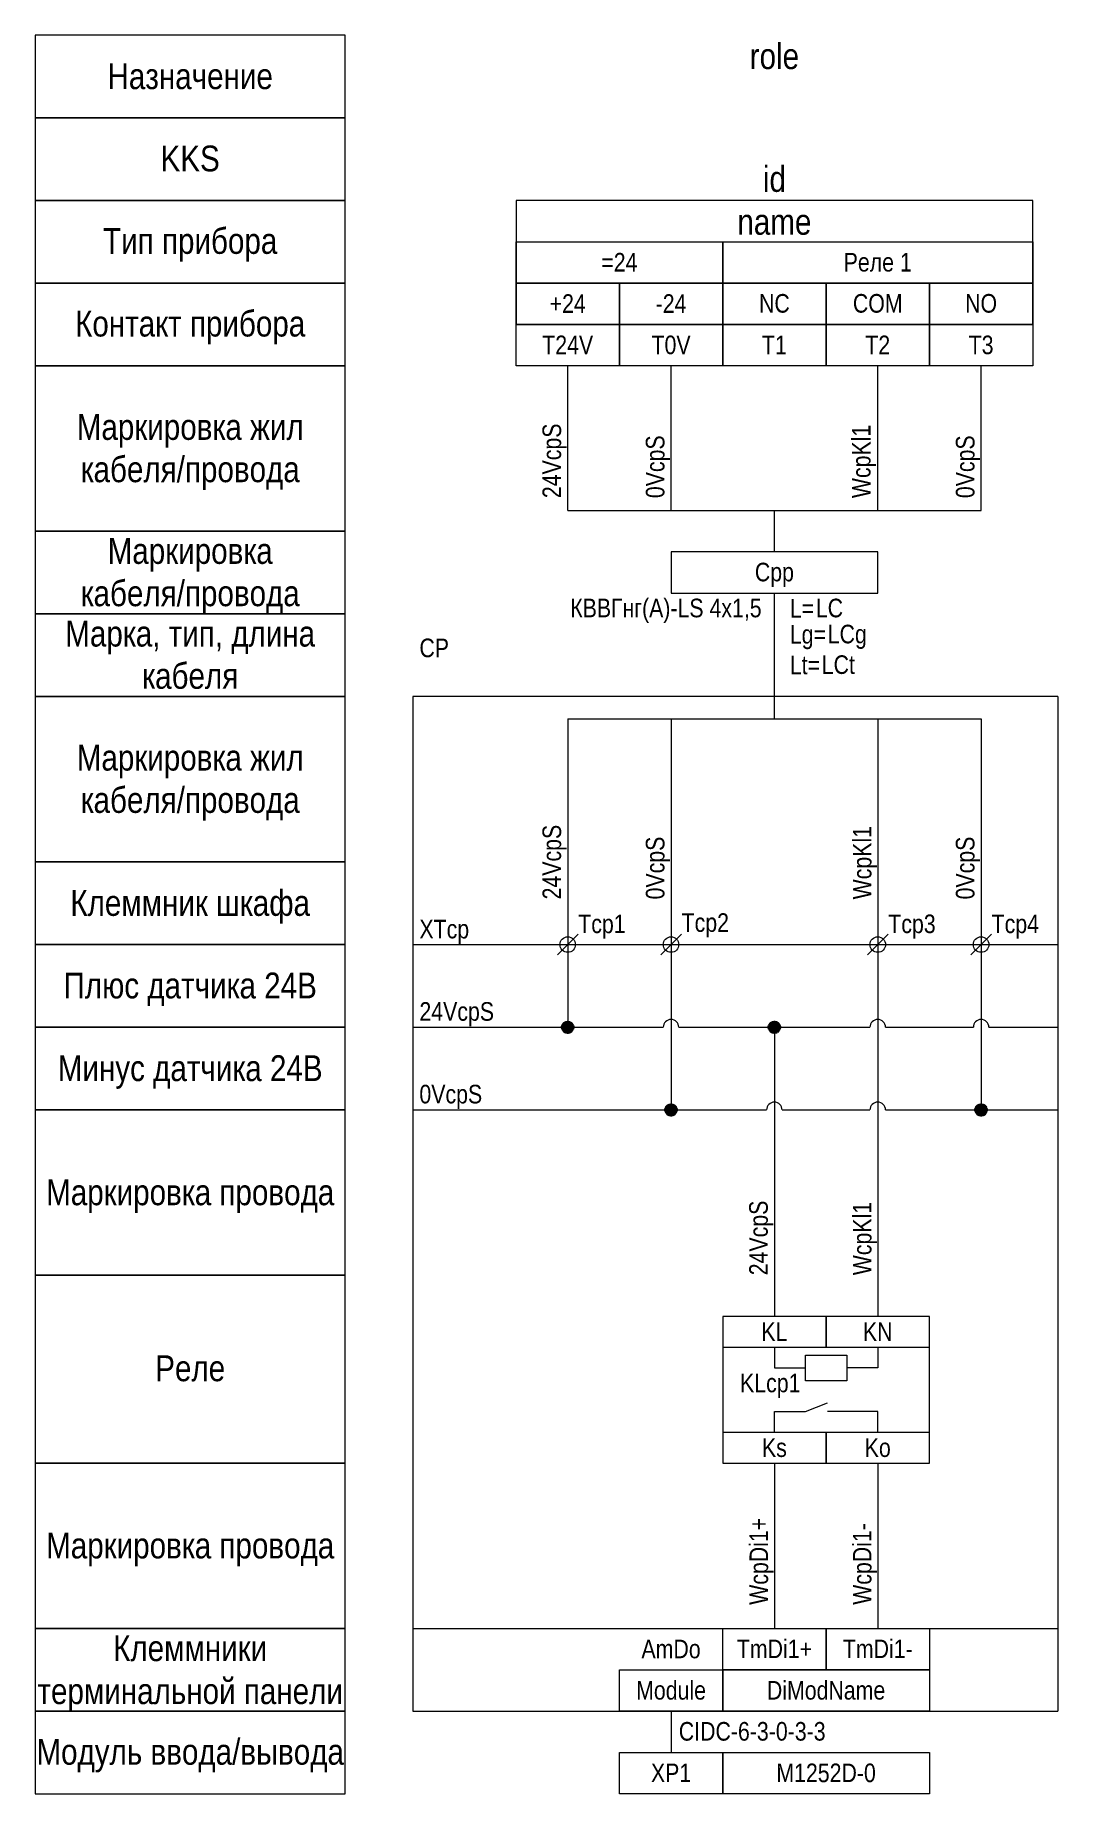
# Model space of a CAD drawing. Header units: millimetres. Extents: x 20 to 119, y -175 to -5.
import ezdxf

# ---------------------------------------------------------------- set-up
doc = ezdxf.new("R2010")
doc.units = ezdxf.units.MM
doc.header["$MEASUREMENT"] = 0
doc.linetypes.add('1_1', pattern=[2000, 1000, -1000])
doc.linetypes.add('4_2_1_2', pattern=[6702.777624, 3527.777672, -1763.888836, 0, -1411.111116])
for name, color, linetype in [('cp_names', 7, 'Continuous'), ('cp_params_di', 7, 'Continuous'), ('cp_params_do', 7, 'Continuous'), ('cp_static_di', 7, 'Continuous'), ('cp_static_do', 7, 'Continuous'), ('id_names', 7, 'Continuous'), ('id_params_di', 7, 'Continuous'), ('id_params_do', 7, 'Continuous'), ('id_static_di', 7, 'Continuous'), ('id_static_do', 7, 'Continuous')]:
    doc.layers.add(name, color=color, linetype=linetype)
doc.styles.add('СГЕНЕРИР_СТИЛЬ_1', font='ARIALN.TTF')

msp = doc.modelspace()

# ---------------------------------------------------------------- hatches: boundary and pattern name
at = {"layer": 'cp_static_di', "linetype": 'Continuous', "lineweight": 0, "true_color": 0x000000}
for points in [[(71.13, -101), (71.16, -101.15), (71.24, -101.28), (71.37, -101.37), (71.53, -101.4), (71.68, -101.37), (71.81, -101.28), (71.9, -101.15), (71.93, -101), (71.9, -100.85), (71.81, -100.72), (71.68, -100.63), (71.53, -100.6), (71.37, -100.63), (71.24, -100.72), (71.16, -100.85)], [(91.13, -101), (91.16, -101.15), (91.24, -101.28), (91.37, -101.37), (91.53, -101.4), (91.68, -101.37), (91.81, -101.28), (91.9, -101.15), (91.93, -101), (91.9, -100.85), (91.81, -100.72), (91.68, -100.63), (91.53, -100.6), (91.37, -100.63), (91.24, -100.72), (91.16, -100.85)], [(81.13, -109), (81.16, -109.15), (81.24, -109.28), (81.37, -109.37), (81.53, -109.4), (81.68, -109.37), (81.81, -109.28), (81.9, -109.15), (81.93, -109), (81.9, -108.85), (81.81, -108.72), (81.68, -108.63), (81.53, -108.6), (81.37, -108.63), (81.24, -108.72), (81.16, -108.85)], [(111.13, -109), (111.16, -109.15), (111.24, -109.28), (111.37, -109.37), (111.53, -109.4), (111.68, -109.37), (111.81, -109.28), (111.9, -109.15), (111.93, -109), (111.9, -108.85), (111.81, -108.72), (111.68, -108.63), (111.53, -108.6), (111.37, -108.63), (111.24, -108.72), (111.16, -108.85)]]:
    msp.add_hatch(color=18, dxfattribs=at).paths.add_polyline_path(points)

# ---------------------------------------------------------------- linework, layer by layer
at = {"layer": 'cp_names', "color": 7, "linetype": 'Continuous', "lineweight": 15, "ltscale": 100}
for points in [[(20, -85), (50, -85), (50, -69), (20, -69)], [(20, -93), (50, -93), (50, -85), (20, -85)], [(20, -101), (50, -101), (50, -93), (20, -93)], [(20, -109), (50, -109), (50, -101), (20, -101)], [(20, -125), (50, -125), (50, -109), (20, -109)], [(20, -143.18), (50, -143.18), (50, -125), (20, -125)], [(20, -159.18), (50, -159.18), (50, -143.18), (20, -143.18)], [(20, -167.18), (50, -167.18), (50, -159.18), (20, -159.18)], [(20, -175.18), (50, -175.18), (50, -167.18), (20, -167.18)]]:
    msp.add_lwpolyline(points, close=True, dxfattribs=at)
at = {"layer": 'cp_static_di', "color": 7, "linetype": '1_1', "lineweight": 15, "ltscale": 100}
for p, q in [((118.96, -69), (56.53, -69)), ((56.53, -69), (56.53, -167.18)), ((118.96, -69), (118.96, -167.18))]:
    msp.add_line(p, q, dxfattribs=at)
at = {"layer": 'cp_static_di', "color": 7, "linetype": 'Continuous', "lineweight": 15, "ltscale": 100}
for p, q in [((71.53, -71.14), (111.53, -71.14)), ((71.53, -71.14), (71.53, -93)), ((81.53, -71.14), (81.53, -93)), ((101.53, -71.14), (101.53, -93)), ((111.53, -71.14), (111.53, -93)), ((70.53, -94), (72.53, -92)), ((71.53, -93), (71.53, -100.6)), ((80.53, -94), (82.53, -92)), ((81.53, -93), (81.53, -108.6)), ((100.53, -94), (102.53, -92)), ((101.53, -93), (101.53, -129)), ((110.53, -94), (112.53, -92)), ((111.53, -93), (111.53, -108.6)), ((56.53, -101), (80.78, -101)), ((82.28, -101), (100.78, -101)), ((91.53, -101.4), (91.53, -129)), ((102.28, -101), (110.78, -101)), ((112.28, -101), (118.96, -101)), ((56.53, -109), (90.78, -109)), ((92.28, -109), (100.78, -109)), ((102.28, -109), (118.96, -109)), ((91.53, -143.18), (91.53, -159.18)), ((101.53, -143.18), (101.53, -159.18)), ((56.53, -159.18), (118.96, -159.18)), ((56.53, -167.18), (118.96, -167.18))]:
    msp.add_line(p, q, dxfattribs=at)
at = {"layer": 'cp_static_di', "color": 7, "linetype": '4_2_1_2', "lineweight": 15, "ltscale": 100}
msp.add_line((56.53, -93), (118.96, -93), dxfattribs=at)
at = {"layer": 'cp_static_di', "color": 7, "linetype": 'Continuous', "lineweight": 15, "ltscale": 100}
for points in [[(86.53, -143.18), (106.53, -143.18), (106.53, -129), (86.53, -129)], [(86.53, -131.96), (96.53, -131.96), (96.53, -129), (86.53, -129)], [(96.53, -131.96), (106.53, -131.96), (106.53, -129), (96.53, -129)], [(98.53, -132.72), (98.53, -135.21), (94.53, -135.21), (94.53, -132.72)], [(86.53, -143.18), (96.53, -143.18), (96.53, -140.21), (86.53, -140.21)], [(96.53, -143.18), (106.53, -143.18), (106.53, -140.21), (96.53, -140.21)], [(86.53, -159.18), (96.53, -159.18), (96.53, -163.18), (86.53, -163.18)], [(96.53, -159.18), (106.53, -159.18), (106.53, -163.18), (96.53, -163.18)], [(86.53, -163.18), (106.53, -163.18), (106.53, -167.18), (86.53, -167.18)]]:
    msp.add_lwpolyline(points, close=True, dxfattribs=at)
for points in [[(91.53, -131.96), (91.53, -133.96), (94.53, -133.96)], [(101.53, -131.96), (101.53, -133.96), (98.53, -133.96)], [(94.53, -138.18), (96.67, -137.35)], [(91.53, -140.21), (91.53, -138.18), (94.53, -138.18)], [(98.53, -138.18), (96.67, -138.18)], [(101.53, -140.21), (101.53, -138.18), (98.53, -138.18)]]:
    msp.add_lwpolyline(points, dxfattribs=at)
for centre in [(71.53, -93), (81.53, -93), (101.53, -93), (111.53, -93)]:
    msp.add_circle(centre, 0.75, dxfattribs=at)
at = {"layer": 'cp_static_di', "color": 7, "linetype": 'Continuous', "lineweight": 70, "ltscale": 100}
for centre in [(71.53, -101), (91.53, -101), (81.53, -109), (111.53, -109)]:
    msp.add_circle(centre, 0.4, dxfattribs=at)
at = {"layer": 'cp_static_di', "color": 7, "linetype": 'Continuous', "lineweight": 15, "ltscale": 100}
for centre in [(81.53, -101), (101.53, -101), (111.53, -101), (91.53, -109), (101.53, -109)]:
    msp.add_arc(centre, 0.75, 0, 180, dxfattribs=at)
at = {"layer": 'cp_static_do', "color": 7, "linetype": 'Continuous', "lineweight": 15, "ltscale": 100}
msp.add_line((81.53, -167.18), (81.53, -171.18), dxfattribs=at)
for points in [[(86.53, -167.18), (76.53, -167.18), (76.53, -163.18), (86.53, -163.18)], [(86.53, -175.18), (76.53, -175.18), (76.53, -171.18), (86.53, -171.18)], [(86.53, -171.18), (106.53, -171.18), (106.53, -175.18), (86.53, -175.18)]]:
    msp.add_lwpolyline(points, close=True, dxfattribs=at)
at = {"layer": 'id_names', "color": 7, "linetype": 'Continuous', "lineweight": 15, "ltscale": 100}
for points in [[(20, -13), (50, -13), (50, -5), (20, -5)], [(20, -21), (50, -21), (50, -13), (20, -13)], [(20, -29), (50, -29), (50, -21), (20, -21)], [(20, -37), (50, -37), (50, -29), (20, -29)], [(20, -53), (50, -53), (50, -37), (20, -37)], [(20, -61), (50, -61), (50, -53), (20, -53)], [(20, -69), (50, -69), (50, -61), (20, -61)]]:
    msp.add_lwpolyline(points, close=True, dxfattribs=at)
at = {"layer": 'id_static_di', "color": 7, "linetype": 'Continuous', "lineweight": 15, "ltscale": 100}
msp.add_line((91.53, -71.14), (91.53, -59), dxfattribs=at)
for points in [[(66.53, -33), (116.53, -33), (116.53, -21), (66.53, -21)], [(66.53, -25), (86.53, -25), (86.53, -29), (66.53, -29)], [(86.53, -25), (116.53, -25), (116.53, -29), (86.53, -29)], [(66.53, -29), (76.53, -29), (76.53, -33), (66.53, -33)], [(76.53, -29), (86.53, -29), (86.53, -33), (76.53, -33)], [(86.53, -29), (96.53, -29), (96.53, -33), (86.53, -33)], [(96.53, -29), (106.53, -29), (106.53, -33), (96.53, -33)], [(106.53, -29), (116.53, -29), (116.53, -33), (106.53, -33)], [(66.53, -33), (76.53, -33), (76.53, -37), (66.53, -37)], [(76.53, -33), (86.53, -33), (86.53, -37), (76.53, -37)], [(86.53, -33), (96.53, -33), (96.53, -37), (86.53, -37)], [(96.53, -33), (106.53, -33), (106.53, -37), (96.53, -37)], [(106.53, -33), (116.53, -33), (116.53, -37), (106.53, -37)]]:
    msp.add_lwpolyline(points, close=True, dxfattribs=at)
at = {"layer": 'id_static_do', "color": 7, "linetype": 'Continuous', "lineweight": 15, "ltscale": 100}
for p, q in [((71.53, -51), (71.53, -37)), ((81.53, -51), (81.53, -37)), ((101.53, -51), (101.53, -37)), ((111.53, -51), (111.53, -37)), ((71.53, -51), (111.53, -51)), ((91.53, -55), (91.53, -51))]:
    msp.add_line(p, q, dxfattribs=at)
msp.add_lwpolyline([(81.53, -59), (101.53, -59), (101.53, -55), (81.53, -55)], close=True, dxfattribs=at)

# ---------------------------------------------------------------- texts
at = {"layer": 'cp_names', "color": 7, "linetype": 'Continuous', "lineweight": 15, "insert": (35, -73.66), "char_height": 2.5, "attachment_point": 2, "line_spacing_factor": 0.982786, "style": 'СГЕНЕРИР_СТИЛЬ_1'}
msp.add_mtext('\\A1;{\\pqc;\\fArial Narrow|b0|i0|c204|p34;Маркировка жил\\P\\pqc;\\fArial Narrow|b0|i0|c204|p34;кабеля/провода}', dxfattribs=at)
at = {"layer": 'cp_names', "color": 7, "linetype": 'Continuous', "lineweight": 15, "char_height": 2.5, "attachment_point": 2, "style": 'СГЕНЕРИР_СТИЛЬ_1'}
for s, insert in [('\\A1;{\\pqc;\\fArial Narrow|b0|i0|c204|p34;Клеммник\\fArial Narrow|b0|i0|c204|p34; шкафа}', (35, -87.72)), ('\\A1;{\\pqc;\\fArial Narrow|b0|i0|c204|p34;Плюс \\fArial Narrow|b0|i0|c204|p34;датчика 24В}', (35, -95.71)), ('\\A1;{\\pqc;\\fArial Narrow|b0|i0|c204|p34;Минус \\fArial Narrow|b0|i0|c204|p34;датчика 24В}', (35, -103.71)), ('\\A1;{\\pqc;\\fArial Narrow|b0|i0|c204|p34;Маркировка \\fArial Narrow|b0|i0|c204|p34;провода}', (35, -115.72)), ('\\A1;{\\pqc;\\fArial Narrow|b0|i0|c204|p34;Реле}', (35, -132.75)), ('\\A1;{\\pqc;\\fArial Narrow|b0|i0|c204|p34;Маркировка \\fArial Narrow|b0|i0|c204|p34;провода}', (35, -149.9)), ('\\A1;{\\pqc;\\fArial Narrow|b0|i0|c204|p34;Модуль ввода/вывода}', (35, -169.86))]:
    msp.add_mtext(s, dxfattribs=dict(at, insert=insert))
at = {"layer": 'cp_names', "color": 7, "linetype": 'Continuous', "lineweight": 15, "insert": (35, -159.84), "char_height": 2.5, "width": 30, "attachment_point": 2, "line_spacing_factor": 0.996518, "style": 'СГЕНЕРИР_СТИЛЬ_1'}
msp.add_mtext('\\A1;{\\pqc;\\fArial Narrow|b0|i0|c204|p34;Клеммник\\fArial Narrow|b0|i0|c204|p34;и терминальной панели}', dxfattribs=at)
at = {"layer": 'cp_params_di', "color": 7, "linetype": 'Continuous', "lineweight": 15, "char_height": 1.8, "style": 'СГЕНЕРИР_СТИЛЬ_1'}
for s, insert, attachment_point in [('\\A1;{\\pql;\\fArial Narrow|b0|i0|c204|p34;CP}', (57.18, -63.39), 1), ('\\A1;{\\pql;\\fArial Narrow|b0|i0|c204|p34;Tcp1}', (72.55, -90.09), 1), ('\\A1;{\\pql;\\fArial Narrow|b0|i0|c204|p34;Tcp2}', (82.55, -89.97), 1), ('\\A1;{\\pql;\\fArial Narrow|b0|i0|c204|p34;Tcp3}', (102.55, -90.09), 1), ('\\A1;{\\pql;\\fArial Narrow|b0|i0|c204|p34;Tcp\\fArial Narrow|b0|i0|c204|p34;4}', (112.55, -90.09), 1), ('\\A1;{\\pql;\\fArial Narrow|b0|i0|c204|p34;XTcp}', (57.18, -90.6), 1), ('\\A1;{\\pql;\\fArial Narrow|b0|i0|c204|p34;24Vcp\\fArial Narrow|b0|i0|c204|p34;S}', (57.18, -98.57), 1), ('\\A1;{\\pql;\\fArial Narrow|b0|i0|c204|p34;0Vcp\\fArial Narrow|b0|i0|c204|p34;S}', (57.18, -106.57), 1), ('\\A1;{\\pqc;\\fArial Narrow|b0|i0|c204|p34;K\\fArial Narrow|b0|i0|c204|p34;L}', (91.53, -129.56), 2), ('\\A1;{\\pqc;\\fArial Narrow|b0|i0|c204|p34;K\\fArial Narrow|b0|i0|c204|p34;N}', (101.53, -129.56), 2), ('\\A1;{\\pqc;\\fArial Narrow|b0|i0|c204|p34;KLcp\\fArial Narrow|b0|i0|c204|p34;1}', (91.13, -134.52), 2), ('\\A1;{\\pqc;\\fArial Narrow|b0|i0|c204|p34;Ks}', (91.53, -140.78), 2), ('\\A1;{\\pqc;\\fArial Narrow|b0|i0|c204|p34;Ko}', (101.53, -140.78), 2), ('\\A1;{\\pqc;\\fArial Narrow|b0|i0|c204|p34;TmDi1\\fArial Narrow|b0|i0|c204|p34;+}', (91.53, -160.25), 2), ('\\A1;{\\pqc;\\fArial Narrow|b0|i0|c204|p34;TmDi1\\fArial Narrow|b0|i0|c204|p34;-}', (101.53, -160.25), 2), ('\\A1;{\\pqc;\\fArial Narrow|b0|i0|c204|p34;DiModName}', (96.53, -164.26), 2)]:
    msp.add_mtext(s, dxfattribs=dict(at, insert=insert, attachment_point=attachment_point))
at = {"layer": 'cp_params_di', "color": 7, "linetype": 'Continuous', "lineweight": 15, "char_height": 1.8, "attachment_point": 1, "rotation": 90, "style": 'СГЕНЕРИР_СТИЛЬ_1'}
for s, insert in [('\\A1;{\\pql;\\fArial Narrow|b0|i0|c204|p34;24VcpS}', (69.09, -88.63)), ('\\A1;{\\pql;\\fArial Narrow|b0|i0|c204|p34;WcpKl1}', (99.12, -88.63)), ('\\A1;{\\pql;\\fArial Narrow|b0|i0|c204|p34;0VcpS}', (79.09, -88.63)), ('\\A1;{\\pql;\\fArial Narrow|b0|i0|c204|p34;0VcpS}', (109.09, -88.63)), ('\\A1;{\\pql;\\fArial Narrow|b0|i0|c204|p34;24VcpS}', (89.09, -125)), ('\\A1;{\\pql;\\fArial Narrow|b0|i0|c204|p34;WcpKl\\fArial Narrow|b0|i0|c204|p34;1}', (99.12, -125)), ('\\A1;{\\pql;\\fArial Narrow|b0|i0|c204|p34;WcpDi1\\fArial Narrow|b0|i0|c204|p34;+}', (89.12, -156.89)), ('\\A1;{\\pql;\\fArial Narrow|b0|i0|c204|p34;WcpDi1\\fArial Narrow|b0|i0|c204|p34;-}', (99.12, -156.89))]:
    msp.add_mtext(s, dxfattribs=dict(at, insert=insert))
at = {"layer": 'cp_params_do', "color": 7, "linetype": 'Continuous', "lineweight": 15, "insert": (81.53, -160.26), "char_height": 1.8, "attachment_point": 2, "style": 'СГЕНЕРИР_СТИЛЬ_1'}
msp.add_mtext('\\A1;{\\pqc;\\fArial Narrow|b0|i0|c204|p34;Am\\fArial Narrow|b0|i0|c204|p34;Do}', dxfattribs=at)
at = {"layer": 'cp_static_do', "color": 7, "linetype": 'Continuous', "lineweight": 15, "char_height": 1.8, "attachment_point": 2, "style": 'СГЕНЕРИР_СТИЛЬ_1'}
for s, insert in [('\\A1;{\\pqc;\\fArial Narrow|b0|i0|c204|p34;Module}', (81.53, -164.26)), ('\\A1;{\\pqc;\\fArial Narrow|b0|i0|c204|p34;XP1}', (81.53, -172.25)), ('\\A1;{\\pqc;\\fArial Narrow|b0|i0|c204|p34;M125\\fArial Narrow|b0|i0|c204|p34;2D\\fArial Narrow|b0|i0|c204|p34;-0}', (96.53, -172.25))]:
    msp.add_mtext(s, dxfattribs=dict(at, insert=insert))
at = {"layer": 'id_names', "color": 7, "linetype": 'Continuous', "lineweight": 15, "char_height": 2.5, "attachment_point": 2, "style": 'СГЕНЕРИР_СТИЛЬ_1'}
for s, insert in [('\\A1;{\\pqc;\\fArial Narrow|b0|i0|c204|p34;Назначение}', (35, -7.72)), ('\\A1;{\\pqc;\\fArial Narrow|b0|i0|c204|p34;KKS}', (35, -15.68)), ('\\A1;{\\pqc;\\fArial Narrow|b0|i0|c204|p34;Тип прибора}', (35, -23.66)), ('\\A1;{\\pqc;\\fArial Narrow|b0|i0|c204|p34;Контакт прибора}', (35, -31.66))]:
    msp.add_mtext(s, dxfattribs=dict(at, insert=insert))
for s, insert, line_spacing_factor in [('\\A1;{\\pqc;\\fArial Narrow|b0|i0|c204|p34;Маркировка жил\\P\\pqc;\\fArial Narrow|b0|i0|c204|p34;кабеля/провода}', (35, -41.66), 0.982786), ('\\A1;{\\pqc;\\fArial Narrow|b0|i0|c204|p34;Маркировка\\P\\pqc;\\fArial Narrow|b0|i0|c204|p34;кабеля/провода}', (35, -53.66), 0.982786), ('\\A1;{\\pqc;\\fArial Narrow|b0|i0|c204|p34;Марка, тип\\fArial Narrow|b0|i0|c204|p34;, длина\\P\\pqc;\\fArial Narrow|b0|i0|c204|p34;кабеля}', (35, -61.66), 0.98101)]:
    msp.add_mtext(s, dxfattribs=dict(at, insert=insert, line_spacing_factor=line_spacing_factor))
at = {"layer": 'id_params_di', "color": 7, "linetype": 'Continuous', "lineweight": 15, "char_height": 2.5, "width": 50, "attachment_point": 2, "style": 'СГЕНЕРИР_СТИЛЬ_1'}
for s, insert in [('\\A1;{\\pqc;\\fArial Narrow|b0|i0|c204|p34;role}', (91.53, -5.78)), ('\\A1;{\\pqc;\\fArial Narrow|b0|i0|c204|p34;id}', (91.53, -17.66)), ('\\A1;{\\pqc;\\fArial Narrow|b0|i0|c204|p34;name}', (91.53, -21.81))]:
    msp.add_mtext(s, dxfattribs=dict(at, insert=insert))
at = {"layer": 'id_params_di', "color": 7, "linetype": 'Continuous', "lineweight": 15, "char_height": 1.8, "style": 'СГЕНЕРИР_СТИЛЬ_1'}
for s, insert, attachment_point in [('\\A1;{\\pqc;\\fArial Narrow|b0|i0|c204|p34;T\\fArial Narrow|b0|i0|c204|p34;24V}', (71.53, -34.07), 2), ('\\A1;{\\pqc;\\fArial Narrow|b0|i0|c204|p34;T0V}', (81.53, -34.07), 2), ('\\A1;{\\pqc;\\fArial Narrow|b0|i0|c204|p34;T1}', (91.53, -34.07), 2), ('\\A1;{\\pqc;\\fArial Narrow|b0|i0|c204|p34;T2}', (101.53, -34.07), 2), ('\\A1;{\\pqc;\\fArial Narrow|b0|i0|c204|p34;T\\fArial Narrow|b0|i0|c204|p34;3}', (111.53, -34.07), 2), ('\\A1;{\\pql;\\fArial Narrow|b0|i0|c204|p34;LC}', (95.54, -59.53), 1), ('\\A1;{\\pql;\\fArial Narrow|b0|i0|c204|p34;LCg}', (96.69, -62.05), 1), ('\\A1;{\\pql;\\fArial Narrow|b0|i0|c204|p34;LCt}', (96.11, -65.01), 1)]:
    msp.add_mtext(s, dxfattribs=dict(at, insert=insert, attachment_point=attachment_point))
at = {"layer": 'id_params_di', "color": 7, "linetype": 'Continuous', "lineweight": 15, "char_height": 1.8, "attachment_point": 1, "rotation": 90, "style": 'СГЕНЕРИР_СТИЛЬ_1'}
for s, insert in [('\\A1;{\\pql;\\fArial Narrow|b0|i0|c204|p34;24VcpS}', (69.09, -49.8)), ('\\A1;{\\pql;\\fArial Narrow|b0|i0|c204|p34;0VcpS}', (79.09, -49.8)), ('\\A1;{\\pql;\\fArial Narrow|b0|i0|c204|p34;WcpKl1}', (99.03, -49.8)), ('\\A1;{\\pql;\\fArial Narrow|b0|i0|c204|p34;0VcpS}', (109.09, -49.8))]:
    msp.add_mtext(s, dxfattribs=dict(at, insert=insert))
at = {"layer": 'id_params_do', "color": 7, "linetype": 'Continuous', "lineweight": 15, "insert": (91.53, -56.05), "char_height": 1.8, "attachment_point": 2, "style": 'СГЕНЕРИР_СТИЛЬ_1'}
msp.add_mtext('\\A1;{\\pqc;\\fArial Narrow|b0|i0|c204|p34;C\\fArial Narrow|b0|i0|c204|p34;pp}', dxfattribs=at)
at = {"layer": 'id_static_di', "color": 7, "linetype": 'Continuous', "lineweight": 15, "char_height": 1.8, "style": 'СГЕНЕРИР_СТИЛЬ_1'}
for s, insert, attachment_point in [('\\A1;{\\pqc;\\fArial Narrow|b0|i0|c204|p34;=\\fArial Narrow|b0|i0|c204|p34;24}', (76.53, -26.07), 2), ('\\A1;{\\pqc;\\fArial Narrow|b0|i0|c204|p34;Реле 1}', (101.53, -26.07), 2), ('\\A1;{\\pqc;\\fArial Narrow|b0|i0|c204|p34;+24}', (71.53, -30.07), 2), ('\\A1;{\\pqc;\\fArial Narrow|b0|i0|c204|p34;-24}', (81.53, -30.07), 2), ('\\A1;{\\pqc;\\fArial Narrow|b0|i0|c204|p34;NC}', (91.53, -30.05), 2), ('\\A1;{\\pqc;\\fArial Narrow|b0|i0|c204|p34;COM}', (101.53, -30.05), 2), ('\\A1;{\\pqc;\\fArial Narrow|b0|i0|c204|p34;NO}', (111.53, -30.05), 2), ('\\A1;{\\pql;\\fArial Narrow|b0|i0|c204|p34;КВВГнг(А)-LS 4х1,\\fArial Narrow|b0|i0|c204|p34;5}', (71.78, -59.53), 1), ('\\A1;{\\pql;\\fArial Narrow|b0|i0|c204|p34;L=}', (93.02, -59.56), 1), ('\\A1;{\\pql;\\fArial Narrow|b0|i0|c204|p34;Lg=}', (93.02, -62.08), 1), ('\\A1;{\\pql;\\fArial Narrow|b0|i0|c204|p34;Lt=}', (93.02, -65.04), 1), ('\\A1;{\\pql;\\fArial Narrow|b0|i0|c204|p34;CIDC-6-3-0-3-3}', (82.28, -168.23), 1)]:
    msp.add_mtext(s, dxfattribs=dict(at, insert=insert, attachment_point=attachment_point))

doc.saveas('drawing.dxf')
